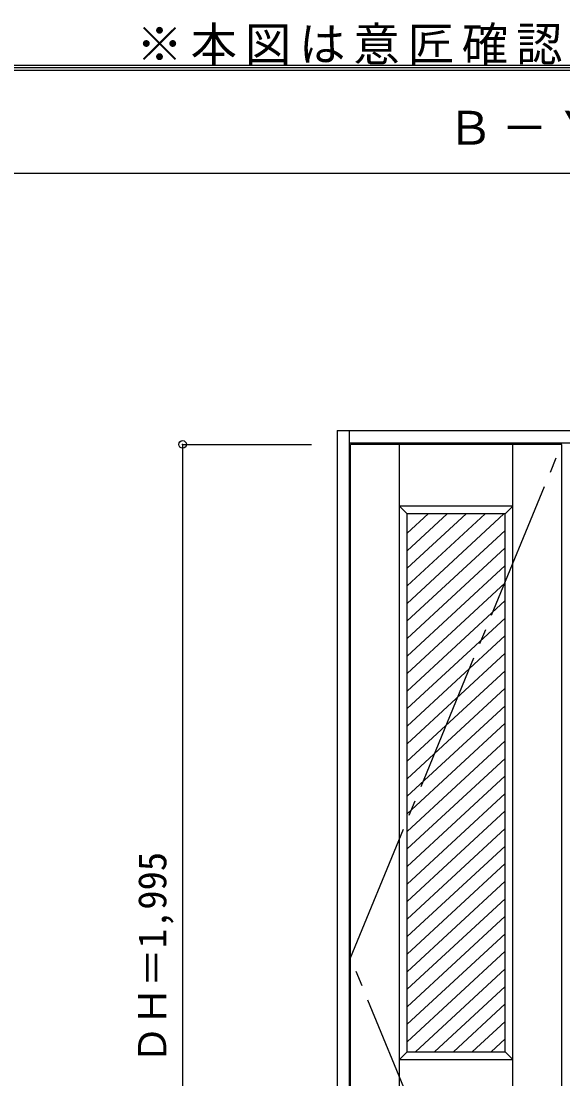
# Model space of a CAD drawing. Units: millimetres, scale not verified. Extents: x -6000 to 5700, y -4307 to 4260.
# Drawn here: x 1291 to 2343, y 2206 to 4260 of the extents above; entities that cross this region are included whole.
import ezdxf
from ezdxf.enums import TextEntityAlignment as Align

# ---------------------------------------------------------------- set-up
doc = ezdxf.new("R2010")
doc.units = ezdxf.units.MM
doc.header["$LTSCALE"] = 30
doc.header["$PDMODE"] = 32
doc.header["$PDSIZE"] = 15
doc.linetypes.add('CHAIN2', pattern=[12, 9, -1, 1, -1])
doc.linetypes.add('DASHED1', pattern=[1.8, 1.2, -0.6])
for name, color, linetype in [('0-2_扉', 7, 'Continuous'), ('0-4_枠', 3, 'Continuous'), ('0-7', 7, 'CHAIN2'), ('0-A_文字', 7, 'Continuous'), ('0-B_寸法', 7, 'Continuous'), ('0-C_ハッチ', 4, 'DASHED1'), ('F-1_枠', 6, 'Continuous')]:
    doc.layers.add(name, color=color, linetype=linetype)
doc.styles.add('ＭＳ ゴシック', font='')
doc.styles.get('ＭＳ ゴシック').set_extended_font_data('MS Gothic')

msp = doc.modelspace()

# ---------------------------------------------------------------- linework, layer by layer
at = {"layer": '0-2_扉'}
for p, q in [((1930.8, 1443), (1930.8, 3438)), ((2025.8, 1443), (2025.8, 3438)), ((2245.8, 1443), (2245.8, 3438)), ((2025.8, 3318), (2040.8, 3303)), ((2245.8, 3318), (2025.8, 3318)), ((2040.8, 2258), (2040.8, 3303)), ((2230.8, 2258), (2230.8, 3303)), ((2230.61, 3120), (2230.8, 3120)), ((2040.8, 2258), (2025.8, 2243)), ((2025.8, 2243), (2245.8, 2243)), ((2040.8, 2258), (2230.8, 2258)), ((2245.8, 2243), (2230.8, 2258))]:
    msp.add_line(p, q, dxfattribs=at)
for points in [[(2340.8, 1443), (2340.8, 3438), (1930.8, 3438)], [(2245.8, 3318), (2230.8, 3303), (2040.8, 3303)]]:
    msp.add_lwpolyline(points, dxfattribs=at)
at = {"layer": '0-4_枠'}
for p, q in [((1904.8, 3465), (1904.8, 1418)), ((1904.8, 3465), (3093.8, 3465)), ((1928.8, 1418), (1928.8, 3465)), ((1928.8, 3441), (3069.8, 3441))]:
    msp.add_line(p, q, dxfattribs=at)
at = {"layer": '0-7'}
msp.add_lwpolyline([(2340.8, 1443), (1930.8, 2440.5), (2340.8, 3438)], dxfattribs=at)
at = {"layer": '0-B_寸法', "color": 4}
for q in [(1604.8, 1443), (1854.8, 3438)]:
    msp.add_line((1604.8, 3438), q, dxfattribs=at)
at = {"layer": '0-B_寸法'}
msp.add_point((1604.8, 3438), dxfattribs=at)
at = {"layer": '0-C_ハッチ', "linetype": 'Continuous'}
for p, q in [((2081.38, 3303), (2040.8, 3265.42)), ((2228.57, 3303), (2040.8, 3129.14)), ((2191.77, 3303), (2040.8, 3163.21)), ((2154.98, 3303), (2040.8, 3197.28)), ((2118.18, 3303), (2040.8, 3231.35)), ((2230.8, 3270.99), (2040.8, 3095.07)), ((2230.8, 3236.92), (2040.8, 3061)), ((2230.8, 3202.85), (2040.8, 3026.93)), ((2230.8, 3168.78), (2040.8, 2992.85)), ((2230.8, 3134.71), (2040.8, 2958.78)), ((2230.8, 3100.64), (2040.8, 2924.71)), ((2230.8, 3066.57), (2040.8, 2890.64)), ((2230.8, 3032.5), (2040.8, 2856.57)), ((2230.8, 2998.43), (2040.8, 2822.5)), ((2230.8, 2964.35), (2040.8, 2788.43)), ((2230.8, 2930.28), (2040.8, 2754.36)), ((2230.8, 2896.21), (2040.8, 2720.29)), ((2230.8, 2862.14), (2040.8, 2686.21)), ((2230.8, 2828.07), (2040.8, 2652.14)), ((2230.8, 2794), (2040.8, 2618.07)), ((2230.8, 2759.93), (2040.8, 2584)), ((2230.8, 2725.86), (2040.8, 2549.93)), ((2230.8, 2691.79), (2040.8, 2515.86)), ((2230.8, 2657.71), (2040.8, 2481.79)), ((2230.8, 2623.64), (2040.8, 2447.72)), ((2230.8, 2589.57), (2040.8, 2413.65)), ((2230.8, 2555.5), (2040.8, 2379.58)), ((2230.8, 2521.43), (2040.8, 2345.5)), ((2230.8, 2487.36), (2040.8, 2311.43)), ((2230.8, 2453.29), (2040.8, 2277.36)), ((2230.8, 2419.22), (2056.69, 2258)), ((2230.8, 2385.15), (2093.48, 2258)), ((2230.8, 2351.08), (2130.28, 2258)), ((2230.8, 2317), (2167.08, 2258)), ((2230.8, 2282.93), (2203.87, 2258))]:
    msp.add_line(p, q, dxfattribs=at)
at = {"layer": 'F-1_枠'}
for p, q in [((-6000, 4175), (5700, 4175)), ((-6000, 4170), (5700, 4170)), ((-6000, 4165), (5700, 4165)), ((-6000, 3965), (5700, 3965))]:
    msp.add_line(p, q, dxfattribs=at)

# ---------------------------------------------------------------- texts
at = {"layer": '0-A_文字', "char_height": 65.98, "attachment_point": 7, "style": 'ＭＳ ゴシック'}
for s, insert in [('\\T1.17;※本図は意匠確認用です。\u3000表記の簡略化している部位がございますのでご注意下さい。', (1515, 4175)), ('\\T1.17;Ｂ－ＹＹ', (2118.1, 4020))]:
    msp.add_mtext(s, dxfattribs=dict(at, insert=insert))
at = {"layer": '0-B_寸法', "style": 'ＭＳ ゴシック'}
msp.add_text('ＤＨ＝1,995', height=54.99, rotation=90, dxfattribs=at).set_placement((1589.8, 2234.25), align=Align.BOTTOM_LEFT)

doc.saveas('drawing.dxf')
